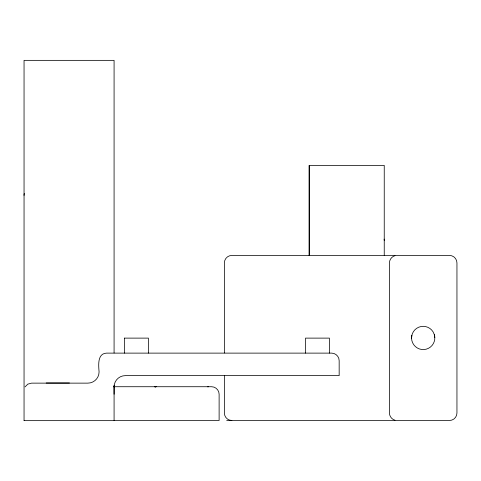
<?xml version="1.0" encoding="UTF-8"?>
<svg xmlns="http://www.w3.org/2000/svg" width="481" height="481" viewBox="0 0 481 481"><rect width="100%" height="100%" fill="white"/><g stroke="black" fill="none" stroke-linecap="round" stroke-linejoin="round"><path stroke-width="0.72" d="M24.05 420.484L24.05 60.353L114.081 60.353L114.081 352.958M114.081 386.724L114.081 420.647L24.05 420.647M309.211 165.392L309.211 255.423L309.211 165.392L384.241 165.392L384.241 255.423M411.568 338.377L411.85 335.359M25.054 386.886L27.802 384.139L31.554 383.135L87.825 383.135A11.255 11.255 0 0 0 99.08 371.879C98.599 365.596 97.162 353.457 106.578 353.12L331.662 353.12C335.678 353.096 339.189 356.607 339.165 360.624L339.165 375.631L125.337 375.631A11.255 11.255 0 0 0 114.081 386.886M394.985 255.682C391.787 256.553 389.442 259.608 389.424 262.927L389.424 412.981C389.442 416.299 391.787 419.354 394.985 420.226M155.038 386.85L156.012 386.724M155.122 386.85L156.103 386.724M207.672 386.85L208.652 386.724M124.423 338.119L148.431 338.119L148.431 353.12M46.182 382.972L69.438 382.972M113.498 386.724L211.616 386.724C215.632 386.694 219.144 390.211 219.12 394.222L219.12 420.484L114.081 420.484M226.683 420.484L449.446 420.484A7.504 7.504 0 0 0 456.95 412.981L456.95 262.927A7.504 7.504 0 0 0 449.446 255.423L231.866 255.423A7.504 7.504 0 0 0 224.368 262.927L224.368 352.958M154.563 386.724L155.543 386.85M434.301 334.535L433.038 331.776A11.628 11.628 0 0 0 413.426 331.637A11.628 11.628 0 0 0 421.59 349.471A11.628 11.628 0 0 0 434.301 334.535L434.812 337.53M329.395 353.12L329.425 338.119L305.507 338.119L305.537 353.12M224.368 375.469L224.368 412.981A7.504 7.504 0 0 0 231.866 420.484M124.423 338.119L124.423 353.12M114.081 385.221L114.081 394.222M384.127 239.111A7.504 7.504 0 0 1 384.241 240.416M24.05 195.4A7.504 7.504 0 0 1 24.309 193.458"/></g></svg>
